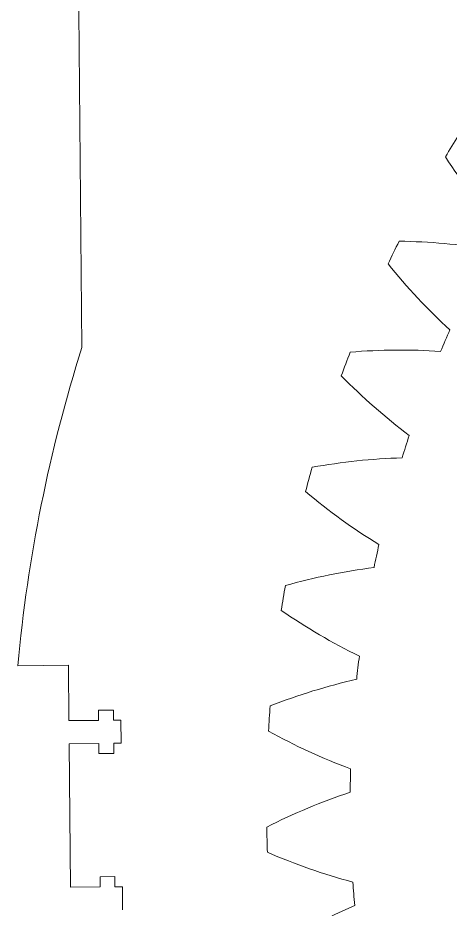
# Model space of a CAD drawing. Header units: millimetres. Extents: x -270 to 270, y -1120 to 1355.
# Drawn here: x -265.5 to -207.4, y 5.4 to 125.2 of the extents above; entities that cross this region are included whole.
import ezdxf

# ---------------------------------------------------------------- set-up
doc = ezdxf.new("R2010")
doc.units = ezdxf.units.MM
doc.header["$MEASUREMENT"] = 0
doc.layers.add('Layer 1', color=7, linetype='Continuous')

msp = doc.modelspace()

# ---------------------------------------------------------------- linework, layer by layer
at = {"layer": 'Layer 1', "lineweight": 15}
for points in [[(-257.8023, 181.381), (-257.8023, 181.381), (-256.9137, 80.9356), (-256.9137, 80.9356)], [(-206.296, 109.4248), (-206.8963, 108.4683), (-207.487, 107.5058), (-208.068, 106.5374)], [(-208.068, 106.5374), (-205.8431, 103.1422), (-203.3668, 99.9185), (-200.66, 96.8934)], [(-214.2868, 95.2111), (-214.792, 94.2012), (-215.287, 93.1861), (-215.7719, 92.1662)], [(-202.1735, 94.1369), (-206.1787, 94.7971), (-210.2278, 95.1562), (-214.2868, 95.2111)], [(-215.7719, 92.1662), (-213.2296, 89.0016), (-210.4538, 86.0319), (-207.4677, 83.2822)], [(-207.4677, 83.2822), (-207.8907, 82.3231), (-208.3042, 81.3598), (-208.708, 80.3925)], [(-256.9137, 80.9356), (-261.3158, 67.018), (-264.2039, 52.6662), (-265.5278, 38.1291)], [(-208.708, 80.3925), (-212.7583, 80.663), (-216.8232, 80.6296), (-220.8685, 80.2926)], [(-220.8685, 80.2926), (-221.2738, 79.2386), (-221.6686, 78.1805), (-222.0528, 77.1186)], [(-222.0528, 77.1186), (-219.2169, 74.2141), (-216.1674, 71.5262), (-212.9299, 69.0775)], [(-212.9299, 69.0775), (-213.2584, 68.082), (-213.577, 67.0834), (-213.8855, 66.0816)], [(-213.8855, 66.0816), (-217.943, 65.9599), (-221.9857, 65.5344), (-225.9796, 64.8085)], [(-225.9796, 64.8085), (-226.2813, 63.7203), (-226.5722, 62.629), (-226.852, 61.535)], [(-226.852, 61.535), (-223.7491, 58.9177), (-220.4544, 56.5367), (-216.9956, 54.4119)], [(-216.9956, 54.4119), (-217.2265, 53.3894), (-217.4472, 52.3646), (-217.6577, 51.3377)], [(-217.6577, 51.3377), (-221.6845, 50.8251), (-225.6672, 50.0113), (-229.5724, 48.9034)], [(-229.5724, 48.9034), (-229.7677, 47.7911), (-229.9519, 46.6769), (-230.1248, 45.5609)], [(-230.1248, 45.5609), (-226.7838, 43.2554), (-223.2747, 41.2035), (-219.627, 39.4224)], [(-219.627, 39.4224), (-219.7581, 38.3824), (-219.8789, 37.3411), (-219.9893, 36.2987)], [(-265.5278, 38.1291), (-265.5278, 38.1291), (-258.7356, 38.1892), (-258.7356, 38.1892)], [(-258.7356, 38.1892), (-258.7356, 38.1892), (-258.6697, 30.7395), (-258.6697, 30.7395)], [(-219.9893, 36.2987), (-223.9478, 35.3998), (-227.8334, 34.2054), (-231.6134, 32.7258)], [(-231.6134, 32.7258), (-231.7005, 31.5998), (-231.7762, 30.4731), (-231.8406, 29.3456)], [(-254.6821, 32.1549), (-254.6821, 32.1549), (-252.6822, 32.1726), (-252.6822, 32.1726)], [(-254.6699, 30.7749), (-254.6699, 30.7749), (-254.6821, 32.1549), (-254.6821, 32.1549)], [(-252.6822, 32.1726), (-252.6822, 32.1726), (-252.67, 30.7926), (-252.67, 30.7926)], [(-258.6697, 30.7395), (-258.6697, 30.7395), (-254.6699, 30.7749), (-254.6699, 30.7749)], [(-252.67, 30.7926), (-252.67, 30.7926), (-251.67, 30.8015), (-251.67, 30.8015)], [(-251.67, 30.8015), (-251.67, 30.8015), (-251.6426, 27.7016), (-251.6426, 27.7016)], [(-231.8406, 29.3456), (-228.2927, 27.3733), (-224.6019, 25.6696), (-220.7994, 24.2489)], [(-254.6425, 27.675), (-254.6425, 27.675), (-258.6423, 27.6397), (-258.6423, 27.6397)], [(-258.6423, 27.6397), (-258.6423, 27.6397), (-258.4716, 8.3404), (-258.4716, 8.3404)], [(-254.6303, 26.3051), (-254.6303, 26.3051), (-254.6425, 27.675), (-254.6425, 27.675)], [(-251.6426, 27.7016), (-251.6426, 27.7016), (-252.6425, 27.6927), (-252.6425, 27.6927)], [(-252.6425, 27.6927), (-252.6425, 27.6927), (-252.6304, 26.3228), (-252.6304, 26.3228)], [(-252.6304, 26.3228), (-252.6304, 26.3228), (-254.6303, 26.3051), (-254.6303, 26.3051)], [(-220.7994, 24.2489), (-220.8295, 23.2011), (-220.8492, 22.153), (-220.8585, 21.1048)], [(-220.8585, 21.1048), (-224.7117, 19.828), (-228.4639, 18.2643), (-232.0835, 16.4267)], [(-232.0835, 16.4267), (-232.0615, 15.2976), (-232.0281, 14.1688), (-231.9835, 13.0404)], [(-231.9835, 13.0404), (-228.2617, 11.4197), (-224.4237, 10.0802), (-220.5018, 9.0331)], [(-254.4839, 9.7557), (-254.4839, 9.7557), (-252.484, 9.7734), (-252.484, 9.7734)], [(-254.4717, 8.3758), (-254.4717, 8.3758), (-254.4839, 9.7557), (-254.4839, 9.7557)], [(-252.484, 9.7734), (-252.484, 9.7734), (-252.4718, 8.3935), (-252.4718, 8.3935)], [(-252.4718, 8.3935), (-252.4718, 8.3935), (-251.4718, 8.4023), (-251.4718, 8.4023)], [(-251.4718, 8.4023), (-251.4718, 8.4023), (-251.4444, 5.3025), (-251.4444, 5.3025)], [(-220.5018, 9.0331), (-220.4307, 7.9873), (-220.3492, 6.9422), (-220.2572, 5.898)], [(-258.4716, 8.3404), (-258.4716, 8.3404), (-254.4717, 8.3758), (-254.4717, 8.3758)], [(-220.2572, 5.898), (-223.9693, 4.2553), (-227.553, 2.3367), (-230.9783, 0.1583)]]:
    msp.add_open_spline(points, degree=3, dxfattribs=at)

doc.saveas('drawing.dxf')
